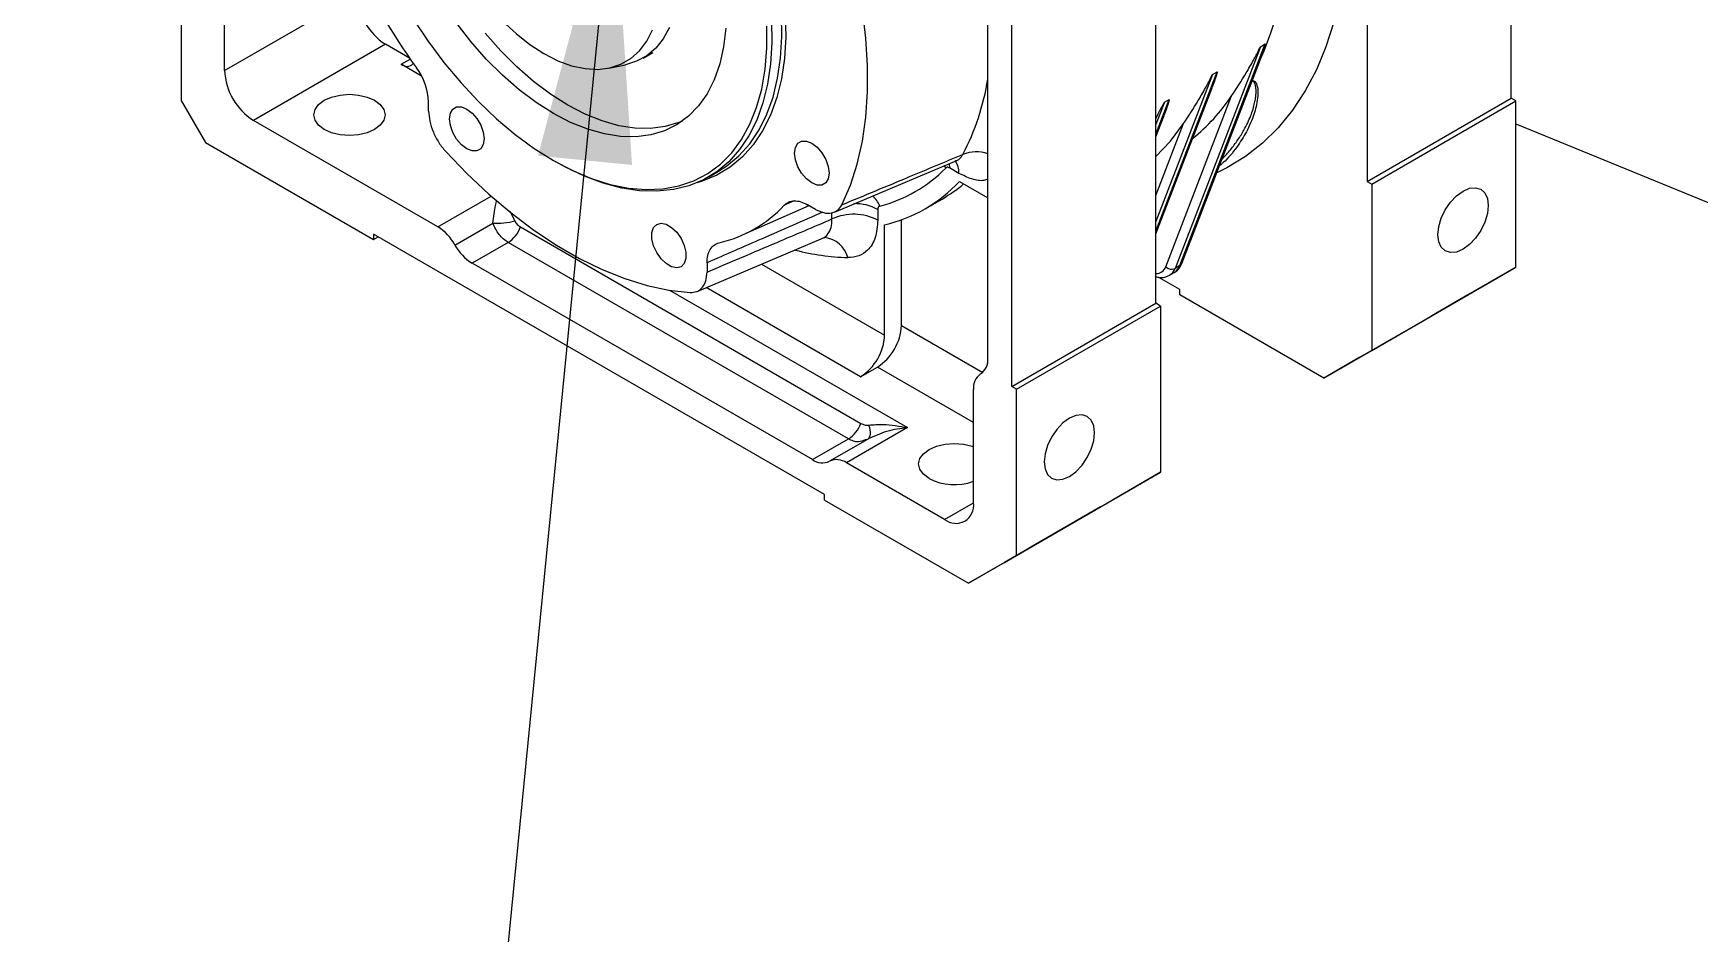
# Model space of a CAD drawing. Header units: millimetres. Extents: x 41 to 1868, y -696 to 319.
# Drawn here: x 87.57 to 99.84, y 220.44 to 227.07 of the extents above; entities that cross this region are included whole.
import ezdxf

# ---------------------------------------------------------------- set-up
doc = ezdxf.new("R2010")
doc.units = ezdxf.units.MM
doc.dimstyles.new('SLDDIMSTYLE0', dxfattribs={"dimtxt": 2.5, "dimasz": 2.116667, "dimexe": 0, "dimexo": 0.625, "dimgap": 0, "dimtad": 1, "dimdec": 0, "dimrnd": 1e-09, "dimtxsty": 'Standard', "dimsah": 1, "dimcen": 2.5, "dimazin": 3, "dimtfac": 2.116667, "dimtdec": 0, "dimtmove": 0, "dimatfit": 3, "dimfrac": 2})

msp = doc.modelspace()

# ---------------------------------------------------------------- linework, layer by layer
at = {"color": 7, "linetype": 'Continuous', "lineweight": 25}
for p, q in [((97.3895, 229.8217), (97.3895, 225.9839)), ((95.8339, 225.0859), (95.8339, 228.8828)), ((94.5965, 224.6801), (94.5965, 228.3089)), ((94.7732, 224.4736), (94.7732, 228.3113)), ((88.6568, 226.5756), (88.6568, 228.0045)), ((98.4502, 226.5962), (98.4502, 227.9977)), ((88.975, 226.8002), (88.975, 227.6338)), ((88.975, 226.8002), (89.9472, 227.3615)), ((90.1594, 226.994), (89.1871, 226.4328)), ((90.3364, 226.8918), (90.1594, 226.994)), ((96.6045, 226.9752), (95.9754, 225.3424)), ((96.0108, 225.3628), (96.6399, 226.9957)), ((96.6045, 226.9752), (96.6399, 226.9957)), ((90.425, 226.7591), (90.2745, 226.8459)), ((91.8054, 226.8181), (91.9273, 226.8429)), ((92.0571, 226.8917), (92.1278, 226.9325)), ((96.0242, 225.378), (96.6014, 226.8761)), ((96.251, 226.7711), (96.2863, 226.7916)), ((88.6568, 226.5756), (88.8335, 226.2694)), ((95.8339, 225.5976), (96.2479, 226.6722)), ((95.8974, 226.567), (95.9328, 226.5875)), ((95.9068, 225.3551), (96.3915, 226.6131)), ((97.3895, 225.9839), (98.4502, 226.5962)), ((97.4249, 225.9635), (98.4855, 226.5758)), ((98.4855, 226.5758), (98.4502, 226.5962)), ((98.4855, 225.351), (98.4855, 226.5758)), ((90.4776, 226.501), (90.4776, 226.5672)), ((95.8339, 226.3111), (95.8944, 226.4681)), ((90.5453, 225.6486), (89.1871, 226.4328)), ((98.4855, 226.4069), (103.7055, 224.2726)), ((88.8335, 226.2694), (90.071, 225.5551)), ((91.3965, 226.1372), (91.4142, 226.127)), ((93.4659, 225.757), (94.3686, 226.1364)), ((94.383, 226.0429), (94.3145, 226.0825)), ((94.3563, 226.1345), (94.3617, 226.1367)), ((92.5394, 226.0154), (92.6136, 226.0583)), ((94.3876, 225.9821), (94.5965, 225.8615)), ((97.3895, 225.9839), (97.4249, 225.9635)), ((97.4249, 225.9635), (97.4249, 224.7387)), ((94.1354, 225.7821), (94.2591, 225.8535)), ((92.79, 225.5889), (93.2795, 225.8055)), ((93.328, 225.7775), (93.2688, 225.8116)), ((93.7859, 225.7772), (93.7859, 225.6981)), ((93.3944, 223.6773), (90.071, 225.5959)), ((90.071, 225.5959), (90.071, 225.5551)), ((90.6716, 225.5145), (90.9509, 225.6758)), ((91.155, 225.6478), (93.6611, 224.2011)), ((93.8363, 224.851), (93.8363, 225.6638)), ((93.9601, 224.9224), (93.9601, 225.7007)), ((90.071, 225.5551), (90.1063, 225.5755)), ((91.0631, 225.5336), (90.7978, 225.3804)), ((93.5692, 224.0868), (91.0631, 225.5336)), ((92.4547, 225.173), (93.3851, 225.5683)), ((93.3785, 225.5656), (93.3952, 225.5695)), ((93.3039, 223.9337), (90.7978, 225.3804)), ((92.5282, 225.3839), (92.5282, 225.3156)), ((96.0108, 225.3628), (95.9754, 225.3424)), ((97.4249, 224.7387), (98.4855, 225.351)), ((98.4855, 225.351), (98.132, 225.1468)), ((96.0107, 225.1877), (95.8569, 225.2764)), ((95.9343, 225.2916), (95.9696, 225.312)), ((96.0107, 225.1468), (96.0107, 225.1877)), ((97.0713, 224.5345), (96.0107, 225.1468)), ((98.132, 225.1468), (97.8668, 224.9938)), ((94.7732, 224.4736), (95.8339, 225.0859)), ((94.8086, 224.4532), (95.8692, 225.0655)), ((95.8692, 225.0655), (95.8339, 225.0859)), ((95.8692, 225.0655), (95.8692, 223.8407)), ((97.3365, 224.6876), (97.8668, 224.9938)), ((97.5133, 224.7897), (98.0436, 225.0959)), ((98.0436, 225.0959), (97.8668, 224.9938)), ((97.8668, 224.9938), (97.8668, 224.9938)), ((97.0713, 224.5345), (97.4249, 224.7387)), ((97.3365, 224.6876), (97.5133, 224.7897)), ((93.6595, 224.5448), (93.7833, 224.6162)), ((97.3365, 224.6876), (97.0713, 224.5345)), ((94.4904, 223.6162), (94.4904, 224.4498)), ((94.8086, 224.4532), (94.7732, 224.4736)), ((94.8086, 223.2284), (94.8086, 224.4532)), ((94.0054, 224.1696), (93.5564, 223.9104)), ((93.3039, 223.9337), (93.5692, 224.0868)), ((93.7095, 224.0833), (93.4301, 223.922)), ((93.7095, 224.0833), (93.6935, 224.0789)), ((94.2783, 223.4937), (93.5564, 223.9104)), ((94.8086, 223.2284), (95.8692, 223.8407)), ((95.8692, 223.8407), (95.5157, 223.6365)), ((93.3944, 223.6365), (93.3944, 223.6773)), ((93.3944, 223.6365), (94.455, 223.0242)), ((95.5157, 223.6365), (95.2505, 223.4834)), ((95.4273, 223.5855), (94.897, 223.2793)), ((95.4273, 223.5855), (95.2505, 223.4834)), ((95.2505, 223.4834), (94.7202, 223.1773)), ((95.2505, 223.4834), (95.2505, 223.4835)), ((94.7202, 223.1773), (94.897, 223.2793)), ((94.455, 223.0242), (94.8086, 223.2284)), ((94.7202, 223.1773), (94.455, 223.0242))]:
    msp.add_line(p, q, dxfattribs=at)
at = {"color": 8, "linetype": 'Continuous', "lineweight": 25}
for p, q in [((90.2745, 226.8459), (90.3415, 226.8845)), ((95.8339, 225.6173), (96.2863, 226.7916)), ((96.251, 226.7711), (95.8339, 225.6886)), ((95.8339, 226.3308), (95.9328, 226.5875)), ((95.8974, 226.567), (95.8339, 226.4022)), ((95.8339, 225.8794), (96.038, 226.409)), ((94.2746, 226.0974), (94.2861, 226.0821)), ((94.3123, 226.1133), (94.3145, 226.0825)), ((90.5453, 225.6486), (90.9373, 225.8749)), ((93.1707, 225.8399), (93.0957, 225.8075)), ((91.0761, 225.765), (91.1115, 225.6933)), ((93.4485, 225.7066), (93.4485, 225.7537)), ((92.9292, 225.3747), (93.8363, 224.851)), ((92.2516, 225.1821), (94.0054, 224.1696)), ((93.6595, 224.5448), (92.5218, 225.2016)), ((93.9601, 224.9224), (94.5594, 224.5764)), ((94.4904, 224.208), (93.7833, 224.6162)), ((94.2783, 223.4937), (94.4904, 223.6161))]:
    msp.add_line(p, q, dxfattribs=at)
at = {"color": 7, "linetype": 'Continuous', "lineweight": 25, "flags": 128}
for points in [[(91.5029, 229.8686), (91.6447, 229.7795), (91.7855, 229.6765), (91.924, 229.5605), (92.0593, 229.4325), (92.1901, 229.2933), (92.3157, 229.1442), (92.4348, 228.9862), (92.5467, 228.8206), (92.6503, 228.6487), (92.7451, 228.4719), (92.83, 228.2914), (92.9046, 228.1088), (92.9683, 227.9255), (93.0204, 227.7429), (93.0607, 227.5624), (93.0888, 227.3854), (93.1045, 227.2134), (93.1076, 227.0477), (93.0982, 226.8895), (93.0793, 226.7564)], [(93.521, 225.8107), (93.5837, 225.9551), (93.6343, 226.1115), (93.6725, 226.2789), (93.6981, 226.4565), (93.711, 226.6431), (93.711, 226.8376), (93.6981, 227.0391), (93.6725, 227.2462), (93.6343, 227.4578), (93.5837, 227.6726), (93.521, 227.8894)], [(92.6136, 226.0583), (92.6742, 226.0972), (92.7633, 226.1716), (92.8425, 226.2602), (92.9111, 226.3626), (92.9685, 226.4778), (93.0144, 226.605), (93.0483, 226.7432), (93.07, 226.8912), (93.0793, 227.048), (93.0762, 227.2123)], [(90.3617, 227.1832), (90.472, 227.0179), (90.5898, 226.86), (90.7142, 226.711), (90.844, 226.572), (90.9782, 226.4441), (91.1159, 226.3284), (91.2558, 226.2258), (91.3968, 226.137), (91.5378, 226.0629), (91.6777, 226.004), (91.8154, 225.9609), (91.9496, 225.9337), (92.0794, 225.9229), (92.2037, 225.9284), (92.3216, 225.9501), (92.4319, 225.9881), (92.534, 226.0418), (92.6269, 226.111), (92.7098, 226.195), (92.7822, 226.2931), (92.8435, 226.4046), (92.8931, 226.5286), (92.9307, 226.6641), (92.9559, 226.8099), (92.9685, 226.965), (92.9685, 227.128)], [(91.3968, 226.4841), (91.2701, 226.5645), (91.1446, 226.6588), (91.0216, 226.7659), (90.9024, 226.8849), (90.7881, 227.0144), (90.6798, 227.1534)], [(91.5029, 226.5453), (91.3761, 226.6257), (91.2507, 226.72), (91.1277, 226.8272), (91.0085, 226.9461), (90.8941, 227.0757)], [(91.0227, 227.1645), (91.1214, 227.072), (91.223, 226.9919), (91.3261, 226.9252)], [(91.3261, 226.9252), (91.4292, 226.8728), (91.5308, 226.8357), (91.6294, 226.8142), (91.7236, 226.8088), (91.812, 226.8195), (91.8934, 226.8461), (91.9664, 226.8883), (92.0301, 226.9454), (92.0836, 227.0166), (92.126, 227.101)], [(92.666, 227.1113), (92.6502, 226.975), (92.622, 226.8485), (92.5816, 226.7329), (92.5294, 226.6295), (92.466, 226.5392), (92.3919, 226.463), (92.3079, 226.4016), (92.2149, 226.3556), (92.1138, 226.3255), (92.0055, 226.3116), (91.8912, 226.3141), (91.772, 226.3328), (91.649, 226.3676), (91.5235, 226.4182), (91.3968, 226.4841)], [(93.002, 227.1694), (93.0051, 227.0052), (92.9957, 226.8484), (92.974, 226.7003), (92.9401, 226.5622), (92.8943, 226.435), (92.8368, 226.3197), (92.7682, 226.2174), (92.6891, 226.1287), (92.5999, 226.0544), (92.5015, 225.995), (92.3946, 225.951), (92.28, 225.9228), (92.1586, 225.9106), (92.0314, 225.9144), (91.8994, 225.9343), (91.7636, 225.9701), (91.625, 226.0214), (91.4848, 226.088), (91.4142, 226.127)], [(92.2512, 227.1178), (92.2062, 227.0346), (92.1503, 226.9646), (92.0843, 226.9088), (92.0092, 226.868), (91.9273, 226.8429)], [(89.7086, 226.3664), (89.6669, 226.3978), (89.6406, 226.4344), (89.6317, 226.4736), (89.6406, 226.5128), (89.6669, 226.5493), (89.7086, 226.5807), (89.7629, 226.6048), (89.8263, 226.6199), (89.8942, 226.6251), (89.9621, 226.6199), (90.0254, 226.6048), (90.0798, 226.5807), (90.1215, 226.5493), (90.1477, 226.5128), (90.1567, 226.4736), (90.1477, 226.4344), (90.1215, 226.3978), (90.0798, 226.3664), (90.0254, 226.3423), (89.9621, 226.3272), (89.8942, 226.322), (89.8263, 226.3272), (89.7629, 226.3423), (89.7086, 226.3664)], [(90.8858, 226.2967), (90.8796, 226.255), (90.8615, 226.2245), (90.8334, 226.2083), (90.798, 226.2079), (90.7587, 226.2234), (90.7194, 226.2532), (90.684, 226.2945), (90.6559, 226.3432), (90.6379, 226.3945), (90.6316, 226.4434), (90.6379, 226.4852), (90.6559, 226.5157), (90.684, 226.5319), (90.7194, 226.5323), (90.7587, 226.5168), (90.798, 226.487), (90.8334, 226.4457), (90.8615, 226.397), (90.8796, 226.3457), (90.8858, 226.2967)], [(92.3482, 226.4283), (92.321, 226.4168), (92.2198, 226.3868), (92.1116, 226.3729), (91.9973, 226.3753), (91.878, 226.394), (91.7551, 226.4288), (91.6296, 226.4794), (91.5029, 226.5453)], [(95.8339, 226.1677), (95.9411, 226.2809), (96.038, 226.409)], [(90.6037, 226.2033), (90.76, 226.0407), (90.9207, 225.8896), (91.0847, 225.7508), (91.2512, 225.6252), (91.4191, 225.5135), (91.5876, 225.4164), (91.7555, 225.3343), (91.9219, 225.2678), (92.086, 225.2172), (92.2466, 225.1829), (92.4029, 225.165)], [(93.2994, 226.2654), (93.3387, 226.2355), (93.3741, 226.1942), (93.4022, 226.1455), (93.4202, 226.0942), (93.4265, 226.0453), (93.4202, 226.0035), (93.4022, 225.973), (93.3741, 225.9568), (93.3387, 225.9564), (93.2994, 225.9719), (93.2601, 226.0018), (93.2247, 226.043), (93.1966, 226.0917), (93.1785, 226.1431), (93.1723, 226.192), (93.1785, 226.2337), (93.1966, 226.2642), (93.2247, 226.2805), (93.2601, 226.2809), (93.2994, 226.2654)], [(98.0966, 225.9124), (98.1447, 225.9329), (98.1894, 225.9373), (98.2279, 225.9254), (98.2574, 225.8981), (98.2759, 225.8571), (98.2822, 225.8052), (98.2759, 225.7461), (98.2574, 225.6837), (98.2279, 225.6223), (98.1894, 225.566), (98.1447, 225.5188), (98.0966, 225.4837), (98.0486, 225.4633), (98.0038, 225.4589), (97.9654, 225.4708), (97.9359, 225.4981), (97.9173, 225.5391), (97.911, 225.5909), (97.9173, 225.6501), (97.9359, 225.7125), (97.9654, 225.7739), (98.0038, 225.8301), (98.0486, 225.8774), (98.0966, 225.9124)], [(92.3369, 225.5628), (92.3602, 225.5122), (92.3725, 225.4614), (92.3725, 225.4155), (92.3602, 225.3789), (92.3369, 225.3553), (92.3047, 225.3469), (92.2669, 225.3545), (92.2271, 225.3775), (92.1893, 225.4135), (92.1572, 225.459), (92.1338, 225.5097), (92.1215, 225.5604), (92.1215, 225.6063), (92.1338, 225.6429), (92.1572, 225.6665), (92.1893, 225.675), (92.2271, 225.6673), (92.2669, 225.6444), (92.3047, 225.6084), (92.3369, 225.5628)], [(95.1975, 224.2388), (95.1495, 224.2038), (95.1047, 224.1565), (95.0662, 224.1002), (95.0367, 224.0388), (95.0182, 223.9764), (95.0119, 223.9173), (95.0182, 223.8655), (95.0367, 223.8245), (95.0662, 223.7971), (95.1047, 223.7852), (95.1495, 223.7897), (95.1975, 223.8101), (95.2455, 223.8451), (95.2903, 223.8924), (95.3287, 223.9487), (95.3582, 224.0101), (95.3768, 224.0725), (95.3831, 224.1316), (95.3768, 224.1834), (95.3582, 224.2244), (95.3287, 224.2518), (95.2903, 224.2636), (95.2455, 224.2592), (95.1975, 224.2388)], [(93.7186, 224.1882), (93.724, 224.1699), (93.7275, 224.1524), (93.7292, 224.1361), (93.729, 224.1214), (93.7268, 224.1085), (93.7228, 224.0977), (93.717, 224.0893), (93.7095, 224.0833)], [(94.1633, 223.7947), (94.1216, 223.8261), (94.0954, 223.8627), (94.0865, 223.9019), (94.0954, 223.9411), (94.1216, 223.9777), (94.1633, 224.009), (94.2177, 224.0331), (94.281, 224.0483), (94.349, 224.0534), (94.4169, 224.0483), (94.4802, 224.0331), (94.4904, 224.0296)]]:
    msp.add_lwpolyline(points, dxfattribs=at)
at = {"color": 8, "linetype": 'Continuous', "lineweight": 25, "flags": 128}
for points in [[(97.2481, 227.9844), (97.2416, 227.7637), (97.222, 227.5515), (97.1895, 227.3488), (97.1443, 227.1564), (97.0864, 226.9754), (97.0162, 226.8064), (96.934, 226.6502), (96.8402, 226.5076), (96.7351, 226.3792), (96.6194, 226.2655), (96.4933, 226.1671), (96.3577, 226.0845), (96.282, 226.0471)], [(93.0793, 226.7564), (93.0763, 226.7401), (93.0421, 226.6007), (92.9958, 226.4724), (92.9378, 226.3561), (92.8687, 226.2529), (92.7888, 226.1634), (92.6989, 226.0884), (92.5996, 226.0285), (92.4917, 225.9842), (92.4526, 225.9725)]]:
    msp.add_lwpolyline(points, dxfattribs=at)
at = {"color": 7, "linetype": 'Continuous', "lineweight": 25}
for centre, radius, start, end in [((94.2561, 227.9237), 2.5684, 336.00565, 1.35574), ((94.2283, 229.5884), 4.7348, 204.21939, 215.78061), ((90.4078, 227.3824), 0.461, 182.60548, 237.39452), ((90.3165, 226.8962), 0.0655, 230.11347, 317.19304), ((90.0249, 226.5479), 0.4531, 2.4433, 36.91355), ((89.4355, 226.8211), 0.461, 182.60548, 237.39452), ((95.2355, 227.3847), 1.3898, 308.70128, 326.27755), ((96.7222, 226.0528), 0.972, 148.05591, 156.05347), ((93.5375, 226.8177), 1.0495, 284.51029, 315.50046), ((93.5845, 226.7363), 1.1017, 283.21233, 316.79842), ((93.7122, 226.8001), 1.0932, 300.01607, 310.17636), ((92.4113, 226.4415), 0.9329, 282.81919, 317.19156), ((93.6084, 225.3526), 0.3885, 62.80519, 114.30715), ((90.3537, 225.3418), 0.3618, 28.52003, 58.01474), ((90.9759, 226.1919), 0.5167, 267.22702, 285.21427), ((90.939, 225.7274), 0.2302, 302.63797, 339.77289), ((90.9895, 225.6873), 0.3618, 208.52003, 238.01474), ((95.9501, 225.397), 0.0602, 224.08323, 294.8804), ((93.5763, 224.9399), 0.3842, 302.60548, 357.39452), ((93.4525, 224.8685), 0.3842, 302.60548, 357.39452), ((94.4721, 224.6676), 0.1249, 304.78449, 5.76428), ((94.6147, 224.4623), 0.1249, 124.78449, 185.76428), ((93.445, 224.2807), 0.2302, 302.63797, 339.77289), ((93.3769, 224.035), 0.1249, 234.23795, 295.22761), ((93.4834, 223.809), 0.1249, 54.23795, 115.22761), ((94.3502, 224.1558), 0.4065, 242.64232, 290.17974), ((94.3611, 223.5952), 0.131, 230.79671, 9.21404)]:
    msp.add_arc(centre, radius, start, end, dxfattribs=at)
at = {"color": 8, "linetype": 'Continuous', "lineweight": 25}
for centre, radius, start, end in [((92.7837, 227.03), 1.8362, 332.5071, 350.82299), ((94.2413, 226.0521), 0.142, 356.31341, 36.26533), ((94.509, 225.9413), 0.2597, 70.32818, 111.80294), ((93.5452, 225.6857), 0.2804, 24.44226, 43.33805), ((93.6158, 225.4566), 0.363, 62.05134, 91.06452), ((93.6318, 227.2563), 1.8358, 255.78136, 267.89914), ((93.3736, 225.3739), 0.1968, 14.04641, 83.56446), ((95.8372, 225.3786), 0.0735, 267.45379, 341.35751), ((95.9194, 225.3947), 0.0967, 301.25833, 340.75381), ((95.9963, 225.3891), 0.03, 298.76001, 338.1746), ((95.884, 225.3743), 0.0968, 301.47151, 340.74678)]:
    msp.add_arc(centre, radius, start, end, dxfattribs=at)
at = {"color": 7, "linetype": 'Continuous', "lineweight": 25}
for points, knots in [([(96.3915, 226.6131), (96.4276, 226.6677), (96.4818, 226.7497), (96.5489, 226.8678), (96.5816, 226.9308), (96.5982, 226.9638), (96.6027, 226.9722), (96.6039, 226.9744), (96.6043, 226.975), (96.6044, 226.9752), (96.6045, 226.9752), (96.6045, 226.9752), (96.6045, 226.9752), (96.6045, 226.9752)], [0, 0, 0, 0, 0.5000066, 0.7499377, 0.9370654, 0.9839918, 0.9958104, 0.9988237, 0.9996203, 0.9998524, 0.9999337, 0.9999681, 1, 1, 1, 1]), ([(96.6399, 226.9957), (96.6399, 226.9957), (96.6399, 226.9957), (96.64, 226.9957), (96.6401, 226.9956), (96.6401, 226.9951), (96.6374, 226.9771), (96.6225, 226.9355), (96.6093, 226.8982), (96.6026, 226.8792)], [0, 0, 0, 0, 0.0003406, 0.0007322, 0.0017519, 0.0049903, 0.0167901, 0.4999424, 1, 1, 1, 1]), ([(96.038, 226.409), (96.0741, 226.4636), (96.1283, 226.5456), (96.1953, 226.6637), (96.2281, 226.7267), (96.2447, 226.7597), (96.2491, 226.7681), (96.2504, 226.7703), (96.2508, 226.7709), (96.2509, 226.7711), (96.2509, 226.7711), (96.251, 226.7711), (96.251, 226.7711), (96.251, 226.7711)], [0, 0, 0, 0, 0.5000066, 0.7499377, 0.9370654, 0.9839918, 0.9958104, 0.9988237, 0.9996203, 0.9998524, 0.9999337, 0.9999681, 1, 1, 1, 1]), ([(96.2863, 226.7916), (96.2863, 226.7916), (96.2863, 226.7916), (96.2864, 226.7916), (96.2864, 226.7916), (96.2864, 226.7915), (96.2864, 226.7911), (96.2862, 226.7895), (96.2846, 226.7827), (96.2735, 226.7425), (96.2587, 226.7052), (96.246, 226.6731)], [0, 0, 0, 0, 0.0000888, 0.0001847, 0.0004113, 0.0010584, 0.0032788, 0.0116767, 0.0446138, 0.1753889, 1, 1, 1, 1]), ([(95.9328, 226.5875), (95.9328, 226.5875), (95.9328, 226.5875), (95.9328, 226.5875), (95.9328, 226.5875), (95.9329, 226.5874), (95.9329, 226.587), (95.9326, 226.5854), (95.931, 226.5786), (95.9199, 226.5384), (95.9052, 226.5011), (95.8925, 226.469)], [0, 0, 0, 0, 0.0000888, 0.0001847, 0.0004113, 0.0010584, 0.0032788, 0.0116767, 0.0446138, 0.1753889, 1, 1, 1, 1]), ([(90.4776, 226.501), (90.4792, 226.4767), (90.4826, 226.4274), (90.5104, 226.3469), (90.5499, 226.2684), (90.5859, 226.2248), (90.6037, 226.2033)], [0, 0, 0, 0, 0.2477698, 0.5001187, 0.7525161, 1, 1, 1, 1]), ([(93.521, 225.8107), (93.6875, 225.88), (93.9848, 226.0038), (94.2819, 226.1278), (94.4126, 226.1824)], [0, 0, 0, 0, 0.56, 1, 1, 1, 1]), ([(94.3145, 226.0825), (94.3115, 226.084), (94.3053, 226.0869), (94.2949, 226.088), (94.2894, 226.0844), (94.2861, 226.0821)], [0, 0, 0, 0, 0.280422, 0.5605476, 1, 1, 1, 1]), ([(93.0957, 225.8075), (93.1063, 225.8165), (93.1276, 225.8347), (93.1706, 225.8422), (93.2181, 225.8369), (93.252, 225.82), (93.2688, 225.8116)], [0, 0, 0, 0, 0.2486615, 0.4999977, 0.7512857, 1, 1, 1, 1]), ([(93.328, 225.7775), (93.3481, 225.7678), (93.3886, 225.7482), (93.4439, 225.7483), (93.4917, 225.7659), (93.5113, 225.7959), (93.521, 225.8107)], [0, 0, 0, 0, 0.2476049, 0.4999961, 0.7523407, 1, 1, 1, 1]), ([(93.8005, 225.8017), (93.7981, 225.8007), (93.7934, 225.7988), (93.7875, 225.7911), (93.7865, 225.7825), (93.7859, 225.7772)], [0, 0, 0, 0, 0.280422, 0.5605476, 1, 1, 1, 1]), ([(91.0631, 225.5336), (91.051, 225.5417), (91.0271, 225.5576), (90.985, 225.6025), (90.9644, 225.6467), (90.9509, 225.6758)], [0, 0, 0, 0, 0.2620384, 0.5159931, 1, 1, 1, 1]), ([(91.1115, 225.6933), (91.1173, 225.6838), (91.1289, 225.6647), (91.1463, 225.6535), (91.155, 225.6478)], [0, 0, 0, 0, 0.4992129, 1, 1, 1, 1]), ([(92.5282, 225.3156), (92.6999, 225.3885), (93.0067, 225.5187), (93.3135, 225.6492), (93.4485, 225.7066)], [0, 0, 0, 0, 0.56, 1, 1, 1, 1]), ([(93.7859, 225.6981), (93.7821, 225.653), (93.7746, 225.5631), (93.7198, 225.4769), (93.6485, 225.4281), (93.5926, 225.4239), (93.5645, 225.4217)], [0, 0, 0, 0, 0.2809036, 0.5599741, 0.779275, 1, 1, 1, 1]), ([(92.5282, 225.3839), (92.5293, 225.4027), (92.5316, 225.4404), (92.5508, 225.4843), (92.5787, 225.5178), (92.6051, 225.5272), (92.6183, 225.5318)], [0, 0, 0, 0, 0.2486615, 0.4999977, 0.7512857, 1, 1, 1, 1]), ([(95.9694, 225.3125), (95.9705, 225.3129), (95.9849, 225.3185), (96.0058, 225.3409), (96.0182, 225.3659), (96.0242, 225.378)], [0, 0, 0, 0, 0.0398726, 0.5378237, 1, 1, 1, 1]), ([(92.4029, 225.165), (92.4206, 225.166), (92.4563, 225.168), (92.4955, 225.2006), (92.5232, 225.2484), (92.5265, 225.2934), (92.5282, 225.3156)], [0, 0, 0, 0, 0.2476049, 0.4999961, 0.7523407, 1, 1, 1, 1]), ([(95.8339, 225.2824), (95.8415, 225.2801), (95.8633, 225.2735), (95.8988, 225.2755), (95.923, 225.2869), (95.9344, 225.2923)], [0, 0, 0, 0, 0.2202445, 0.6316354, 1, 1, 1, 1]), ([(93.6611, 224.2011), (93.6701, 224.1965), (93.6881, 224.1873), (93.7084, 224.1879), (93.7186, 224.1882)], [0, 0, 0, 0, 0.4999072, 1, 1, 1, 1]), ([(94.0054, 224.1696), (93.9536, 224.1627), (93.8502, 224.1489), (93.7563, 224.1051), (93.7095, 224.0833)], [0, 0, 0, 0, 0.50117, 1, 1, 1, 1]), ([(93.7186, 224.1882), (93.7541, 224.1913), (93.8452, 224.199), (93.9447, 224.1807), (94.0054, 224.1696)], [0, 0, 0, 0, 0.3898233, 1, 1, 1, 1])]:
    msp.add_open_spline(points, degree=3, knots=knots, dxfattribs=at)
at = {"color": 8, "linetype": 'Continuous', "lineweight": 25}
for points, knots in [([(96.5439, 226.7269), (96.5453, 226.727), (96.5537, 226.7277), (96.5698, 226.7138), (96.5857, 226.6768), (96.5868, 226.6155), (96.5774, 226.5515), (96.5615, 226.4902), (96.5391, 226.428), (96.5016, 226.3462), (96.4388, 226.245), (96.369, 226.1545), (96.3153, 226.1084), (96.3009, 226.0961)], [0, 0, 0, 0, 0.0053657, 0.0336955, 0.1109696, 0.2114762, 0.3021572, 0.3824529, 0.468669, 0.5652383, 0.7353799, 0.9290939, 1, 1, 1, 1]), ([(96.3208, 226.1477), (96.3218, 226.1486), (96.3447, 226.1701), (96.3847, 226.217), (96.4384, 226.2872), (96.4798, 226.3544), (96.5108, 226.4146), (96.533, 226.4664), (96.55, 226.5153), (96.5617, 226.5593), (96.5689, 226.598), (96.5724, 226.6311), (96.5725, 226.6571), (96.5706, 226.6768), (96.5677, 226.6911), (96.5634, 226.703), (96.5582, 226.7124), (96.552, 226.72), (96.5457, 226.722), (96.5424, 226.7231)], [0, 0, 0, 0, 0.0058543, 0.1314148, 0.2600526, 0.3828665, 0.4711861, 0.5536868, 0.6304235, 0.7014644, 0.7600006, 0.813077, 0.8608043, 0.8899184, 0.9164013, 0.9403384, 0.9626517, 0.9806651, 1, 1, 1, 1]), ([(94.3617, 226.1367), (94.3687, 226.139), (94.3914, 226.1463), (94.404, 226.1677), (94.4126, 226.1824)], [0, 0, 0, 0, 0.3111825, 1, 1, 1, 1]), ([(94.5965, 225.9993), (94.587, 225.9958), (94.5529, 225.9831), (94.4785, 225.997), (94.4149, 226.0276), (94.383, 226.0429)], [0, 0, 0, 0, 0.1605245, 0.5789038, 1, 1, 1, 1]), ([(90.9509, 225.6758), (90.9563, 225.7224), (90.9638, 225.7865), (90.9755, 225.8313), (90.9787, 225.8434)], [0, 0, 0, 0, 0.7288929, 1, 1, 1, 1]), ([(93.3805, 225.756), (93.2313, 225.6908), (92.9472, 225.5667), (92.6631, 225.4428), (92.5282, 225.3839)], [0, 0, 0, 0, 0.5248997, 1, 1, 1, 1]), ([(93.378, 225.5658), (93.3785, 225.5659), (93.3962, 225.5693), (93.4204, 225.5948), (93.4463, 225.6414), (93.4477, 225.6848), (93.4485, 225.7066)], [0, 0, 0, 0, 0.0092177, 0.3385211, 0.6681604, 1, 1, 1, 1]), ([(93.6935, 224.0789), (93.6771, 224.0724), (93.6494, 224.0614), (93.6063, 224.0688), (93.5817, 224.0808), (93.5692, 224.0868)], [0, 0, 0, 0, 0.4158197, 0.7033338, 1, 1, 1, 1])]:
    msp.add_open_spline(points, degree=3, knots=knots, dxfattribs=at)

# ---------------------------------------------------------------- leaders
at = {"color": 7, "linetype": 'Continuous', "lineweight": 0}
msp.add_leader([(91.8361, 228.2453), (87.5659, 184.7458)], dimstyle='SLDDIMSTYLE0', dxfattribs=at)

doc.saveas('drawing.dxf')
